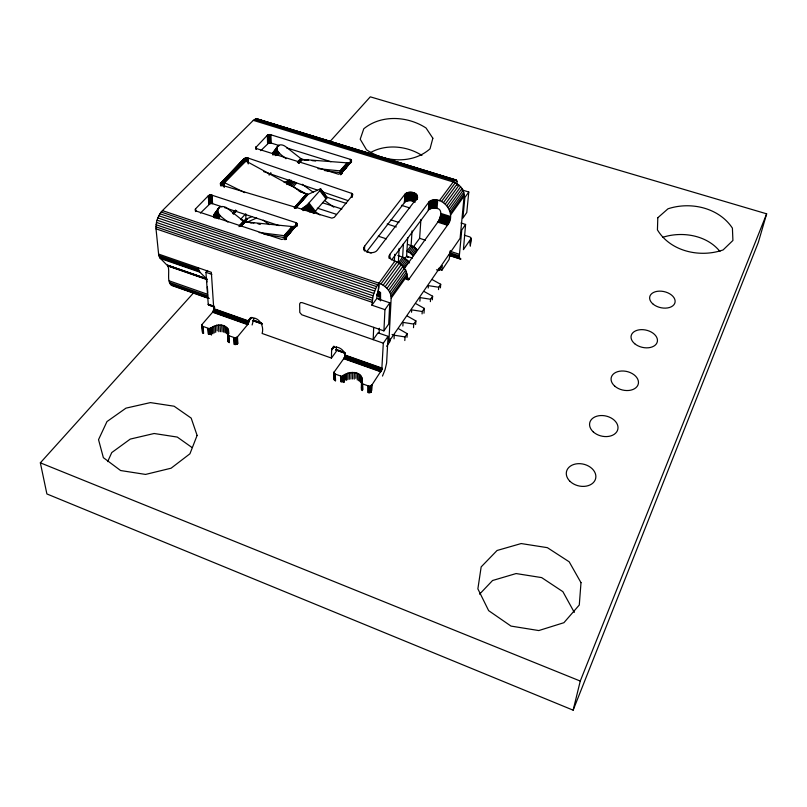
<?xml version="1.0" encoding="UTF-8"?>
<svg xmlns="http://www.w3.org/2000/svg" width="807" height="807" viewBox="0 0 807 807"><rect width="100%" height="100%" fill="white"/><g stroke="black" fill="none" stroke-linecap="round" stroke-linejoin="round"><path stroke-width="1.21" d="M350.995 159.635L351.499 161.39L341.139 173.444L338.506 174.231L257.12 148.76L255.799 147.499L267.359 135.253L270.063 134.537L350.339 159.352C352.558 160.764 350.228 163.569 348.069 162.923L341.27 171.084L341.27 173.535L341.169 171.044M320.621 188.798L319.834 190.704L306.993 205.149L313.429 213.522L327.057 197.544L320.621 188.798L308.203 194.305L306.872 194.275L245.752 160.926C243.553 160.775 244.44 156.447 244.561 160.724M317.948 168.653L340.927 170.963L341.22 173.515L341.23 171.064L348.069 162.923L301.889 159.393L285.769 146.743C283.63 144.998 279.989 143.817 277.749 146.027C274.289 151.545 283.166 155.781 285.96 158.737M341.522 173.687L341.543 171.245L348.473 162.923L341.381 171.155L341.351 173.586L341.381 171.155L348.069 162.923L340.927 170.963L340.806 174.383M340.746 174.362L340.776 170.933L340.635 174.726M341.139 173.485L341.512 171.225L348.523 162.913M341.27 171.084L341.734 173.868L341.754 171.447L349.724 162.732L341.734 172.759L350.712 162.257M417.461 196.192L416.906 198.098L377.182 250.281C373.913 254.79 361.778 252.742 364.623 246.155L404.872 194.316C408.645 190.139 419.489 192.217 417.29 199.248M457.206 185.519L457.004 181.252L456.147 180.001L256.444 118.69L253.317 120.354L162.419 210.597C157.96 215.469 155.63 222.268 156.013 228.835L158.606 254.094L211.343 272.312L213.805 309.434L212.604 312.218L201.952 324.545L202.113 326.068L209.104 328.62L216.79 325.221L221.643 325.09L224.578 325.927L228.26 329.317L227.967 335.379L235.099 337.891L237.47 336.882L247.608 324.626C249.625 322.578 247.85 318.16 251.613 317.807C259.582 317.433 264.333 326.21 262.114 333.462L331.425 358.076L331.627 349.441L333.775 346.173M334.118 379.623L334.259 371.916L343.721 358.681C348.674 352.235 337.084 343.5 331.909 348.715M334.269 379.946L334.259 371.916M334.36 377.172L334.441 371.593M334.502 380.248L334.169 372.249M324.394 170.509L340.554 172.789L340.574 170.892L347.484 162.883M334.794 380.521L334.602 373.55M335.157 380.743L334.895 373.823M335.571 380.924L335.258 374.055M336.388 346.909L336.317 351.368L331.425 358.076M224.205 187.174L224.154 182.483L245.752 160.926L224.588 182.695L224.195 186.659L223.65 182.301L244.642 160.25L220.866 182.907L221.007 185.116L220.987 182.796L244.481 158.707L221.713 182.382L221.864 185.721M340.604 381.62L340.715 376.042L335.672 374.236M341.018 381.741L340.715 376.042M341.462 381.812L341.129 376.163M341.906 381.832L342.017 376.254C348.079 370.968 363.039 370.191 362.151 381.489M342.36 381.802L342.471 376.223M342.793 381.721L342.904 376.143M343.197 381.59L343.318 376.012M343.55 382.528L343.691 375.83M343.873 382.306L344.014 375.618M344.145 382.054L344.286 375.366M345.184 380.016L345.315 374.438M350.258 162.923L350.339 159.352M350.601 163.054L350.682 159.483M351.206 162.207L351.257 159.816M346.385 380.349L346.536 373.651M351.418 162.409L351.469 160.028M351.479 196.948L351.57 193.337L247.295 157.779L244.713 158.465L220.281 183.814L221.542 185.116L331.869 218.132L334.29 217.345L352.588 195.264L352.77 194.305L351.57 193.337M351.822 197.09L351.913 193.468M347.777 379.724L347.938 373.036M352.124 197.261L352.215 193.65M352.397 196.252L352.457 193.851M349.31 379.28L349.471 372.592M350.914 379.028L351.095 372.34M352.568 378.967L352.76 372.289M354.212 379.119L354.404 372.43M355.837 378.352L355.998 372.784M357.289 379.996L357.501 373.308M358.631 380.702L358.843 374.014M363.886 250.059L363.967 247.618M359.791 381.56L360.003 374.872M364.118 249.313L364.199 246.861M364.461 251.048L364.623 246.155M360.729 382.538L360.951 375.85M361.344 388.106L361.647 376.93M361.405 389.539L362.222 379.26M361.576 389.842L361.667 381.59M361.889 383.648L362.081 378.08M361.859 389.004L361.808 383.154M362.111 390.366L362.05 383.426M362.454 390.578L362.343 383.678M362.888 389.63L362.686 383.89M367.921 392.575L368.184 385.887L363.079 384.051M368.375 392.696L368.184 385.887M371.926 305.197L376.839 298.439L389.791 302.827L384.949 309.636L371.926 305.197L373.086 295.755L376.526 286.596L394.946 261.054L399.273 263.132L404.509 267.571L408.796 261.639L404.055 257.655L397.841 255.516M368.849 392.767L368.638 386.018M369.334 392.787L369.606 386.099L371.906 385.01L381.772 369.808L383.315 343.177L388.066 336.327L377.979 332.837L373.177 339.656L373.691 327.349M369.818 392.737L370.08 386.049M370.272 392.626L370.544 385.938M370.695 392.464L370.968 385.776M371.069 392.242L371.341 385.564M371.381 391.99L371.664 385.302M371.674 390.578L371.906 385.01M376.839 298.439C376.526 293.072 380.158 288.654 378.735 283.065C385.09 285.325 391.133 291.045 391.173 298.176L388.903 341.664L460.111 238.307L464.136 196.061C464.499 189.504 459.133 183.875 453.171 181.979L253.317 120.354M379.441 300.022C377.383 297.067 383.567 291.751 378.281 291.7L378.654 283.086L162.419 210.597M379.098 333.21L379.32 328.237M380.561 300.9L380.541 293.506M383.315 343.177L301.788 314.78L299.78 312.44L299.659 303.856L300.527 302.575L302.111 302.635L383.92 330.88L384.949 309.636M389.065 258.341L389.811 254.427L428.991 201.901C441.923 193.418 457.458 213.643 447.441 225.244L408.645 279.615L407.132 279.343L406.98 274.037L405.679 270.052L401.24 264.595L385.161 286.697M389.277 257.584L389.398 255.143M389.63 258.089L389.811 254.427M388.066 336.327L386.603 363.089L385.1 369.535L382.488 376.072M389.791 302.827L388.702 324.041L383.92 330.88M390.114 339.001L389.983 341.472L386.664 346.294M394.33 261.639L394.724 254.306M394.058 338.829L394.26 335.218L392.061 334.451M405.427 258.432L401.119 264.343L398.315 262.991L399.132 248.364M460.999 259.007L459.607 258.109L459.334 255.839L461.755 229.995L465.599 224.447L460.979 222.994M366.61 251.764L404.388 202.718L404.872 194.316M404.388 202.718L405.407 193.771M404.912 202.164L405.588 201.679L406.082 193.276M403.419 243.694L402.632 257.08L398.315 262.991M405.588 201.679L406.395 201.266L406.889 192.873M406.395 201.266L407.313 200.953L407.807 192.56M407.313 200.953L408.302 200.741L408.806 192.348M408.302 200.741L409.351 200.63L409.865 192.237M404.468 259.118L406.607 256.192L407.717 237.883M409.351 200.63L410.43 200.62L410.945 192.227M402.864 326.008L403.086 322.397L413.739 324.081L415.887 320.914L407.424 316.092M415.222 202.133L411.509 200.731L412.024 192.338M412.548 200.933L413.073 192.55M404.811 340.544L405.033 336.923L407.232 333.684L398.698 328.772M413.537 201.246L414.072 192.863M412.054 230.923L411.126 245.469L406.91 251.249L409.684 252.581L413.033 255.779L417.219 249.978L413.89 246.791L407.575 244.319M414.435 201.649L414.969 193.256M415.302 200.933L415.766 193.741M407 337.306L407.232 333.684M416.039 200.287L416.422 194.295M416.624 199.692L416.937 194.891M417.048 199.127L417.28 195.536M411.55 312.259L411.711 309.858L422.253 311.522L424.351 308.425L415.948 303.704M413.497 327.682L413.739 324.081M413.013 247.386L419.62 238.327L420.911 219.464M415.635 324.515L415.887 320.914M419.882 301.203L420.144 297.612L430.565 299.246L432.623 296.219L424.29 291.589M391.637 259.935L428.376 210.304L428.991 201.901M428.376 210.304L429.485 201.367M428.87 209.759L429.495 209.285L430.111 200.893M422.071 313.923L422.253 311.522M429.495 209.285L430.232 208.882L430.857 200.489M430.232 208.882L431.079 208.569L431.715 200.166M423.988 313.217L424.351 308.425M431.079 208.569L432.007 208.337L432.643 199.944M432.007 208.337L432.996 208.196L433.631 199.803M432.996 208.196L434.015 208.166L434.66 199.763M428.204 288.018L428.386 285.638L438.705 287.242L440.703 284.276L432.441 279.747M403.853 269.155L437.787 222.167C440.824 217.809 443.729 207.803 435.044 208.226L435.699 199.833M436.062 208.377L436.718 199.985M437.031 208.63L437.697 200.247M430.383 301.636L430.565 299.246M432.33 299.8L432.623 296.219M436.486 269.8L438.786 270.557L438.988 268.126M438.504 289.622L438.705 287.242M440.4 287.857L440.703 284.276M438.272 269.114L441.843 270.284L442.246 265.523L438.786 270.557M284.861 239.649L284.861 235.765L284.962 239.286L285.022 235.795L292.689 226.606L296.24 225.657M450.346 250.806L449.156 259.39L441.843 270.284M465.599 224.447L463.42 249.656L471.147 238.398L470.017 236.976L464.318 235.22M468.786 192.016L466.769 212.534L462.905 218.061L464.872 197.493L468.786 192.016L461.685 189.816M470.088 242.766L470.31 240.607M470.199 244.077L470.531 240.849M470.299 245.378L470.965 238.912M470.31 246.216L471.127 238.136M296.008 225.889L285.759 237.853L294.908 226.434L285.658 236.138L285.678 238.6L285.658 236.138L293.566 226.646L285.486 236.027L285.537 238.509L285.486 236.027L293.143 226.646L285.022 235.795L285.143 239.568M276.932 149.033L272.685 154.914L273.059 152.533L277.85 145.926M227.877 222.066C224.719 218.848 214.662 214.077 218.758 207.913C221.148 205.482 225.173 206.481 227.554 208.418L243.805 221.38L253.923 223.095M217.739 211.263L213.562 217.174L214.047 214.531L218.758 207.913M253.902 318.472L252.127 324.979M350.087 162.611L341.734 172.759L350.42 162.459L341.734 172.759L341.754 171.447M193.922 292.467L40.35 462.835L46.887 493.945L573.141 710.17L580.263 681.058L766.65 213.825L370.282 96.83L329.781 141.77M766.65 213.825L758.318 242.423L573.141 710.17M107.664 461.614L111.759 452.566L130.27 439.089L154.127 433.5L177.288 437.071L192.026 447.532M195.314 209.144L195.274 210.284L196.454 211.141L281.744 239.487L285.083 238.63L297.218 224.124L295.765 222.591L211.232 194.961L208.287 195.798L195.526 208.872L195.496 211.595M213.704 215.338L218.858 207.803M214.047 214.531L219.544 207.238M213.532 216.226L217.719 210.314M214.47 217.174L217.961 212.241M214.864 218.152L218.354 213.23M216.125 218.122L218.919 214.188M217.547 218.031L219.645 215.086M218.394 218.838L220.503 215.893M391.072 296.25L406.98 274.037M450.558 213.179L464.136 194.215M391.173 298.176L407.061 275.944M450.578 215.045L464.136 196.061M390.588 294.252L406.516 272.05M450.165 211.242L463.763 192.298M272.756 153.249L278.445 145.431M272.635 154.056L276.882 148.165M389.72 292.235L405.679 270.052M449.408 209.306L463.036 190.381M273.613 154.833L277.154 149.931M274.703 154.752L277.537 150.828M388.5 290.268L404.499 268.106M448.329 207.429L461.977 188.525M275.248 155.63L278.082 151.716M276.64 155.489L278.768 152.553M386.957 288.402L403.006 266.27M446.937 205.664L460.626 186.79M403.54 266.371L407.828 260.449M412.074 254.588L416.271 248.798M278.143 155.277L279.565 153.32M409.684 252.581L413.89 246.791M445.293 204.07L459.012 185.217M402.4 265.291L406.698 259.37M410.945 253.509L415.151 247.729M378.362 291.68L379.633 292.406M383.143 285.214L399.273 263.132M443.436 202.688L457.196 183.865M399.737 263.566L404.055 257.655M408.322 251.814L412.538 246.034M380.975 283.983L397.145 261.942M441.429 201.579L455.229 182.775M439.341 200.761L453.998 180.909L456.147 180.001M331.627 349.441L333.735 346.566M331.516 350.258L334.33 346.435M273.059 152.533L274.935 150.97M295.715 226.091L285.759 237.853L294.908 226.434L285.87 236.36L285.9 238.811M341.936 172.416L349.724 162.732L341.543 171.245L341.543 173.697M286.001 237.46L294.908 226.434L286.011 236.612L286.011 238.973L285.971 236.552L285.022 235.795L259.148 232.517M286.092 237.147L294.908 226.434L286.011 236.612L286.041 239.033L286.011 236.612M285.759 237.853L295.312 226.293M249.131 319.481L250.654 317.655M248.909 320.218L251.179 317.474M251.885 317.383L248.859 321.045L213.845 308.667M285.375 235.947L285.456 238.458L285.335 235.926L293.143 226.646L285.335 235.926L285.416 238.438L285.264 235.896L285.335 238.398M341.986 171.901L349.724 162.732L341.906 171.669M293.627 226.636L285.617 236.108L285.688 238.61L285.617 236.108L294.051 226.606M298.257 161.43L300.749 158.898M284.689 237.661L284.649 235.715L292.689 226.606L292.013 226.525L284.145 235.644L284.689 237.661L263.758 234.171M347 162.832L340.09 170.832L340.554 172.789M284.649 235.715L292.527 226.585M298.277 161.45L300.597 158.787L297.369 162.227M294.999 208.024L307.013 194.316L294.686 207.944M295.362 208.075L307.225 194.366M295.715 208.075L307.689 194.406L295.574 208.095M299.397 191.088L306.307 194.013L294.242 207.772L306.66 194.194L294.616 207.924M308.203 194.305L295.796 208.075M340.574 170.892L347.646 162.893L340.927 170.963L340.917 174.635L340.978 170.973L341.008 173.444M348.927 162.883L341.543 171.245L349.32 162.822M298.267 162.772L301.394 159.241L297.813 162.54M295.433 208.085L307.689 194.406M291.418 181.03L288.2 184.591L293.334 186.659L296.532 183.098M294.424 207.853L306.66 194.194M298.308 162.782L301.465 159.272M292.094 185.872L295.301 182.301M289.491 184.813L292.709 181.262M290.802 185.247L294.01 181.686M298.489 161.602L300.87 158.969L298.479 161.582M286.969 184.561L290.994 180.122M286.414 183.36L289.632 179.81L284.145 182.594M209.749 304.612L208.65 305.107L208.246 304.219L205.936 272.302L207.601 270.456M286.626 183.855L289.854 180.304M238.973 226.666L243.805 221.38M244.057 221.411L246.286 218.979L251.885 216.68M240.153 226L244.198 221.592M244.38 221.451L246.609 219.02M244.682 221.451L246.912 219.02M244.975 221.4L247.194 218.969M245.227 221.3L247.456 218.868M298.721 162.903L301.959 159.403L298.57 162.863M241.142 226.303L245.197 221.864L292.013 226.525M305.914 160.19L302.232 159.443L299.024 162.953L302.232 159.443L308.345 160.159M239.397 225.506L243.411 221.118M244.471 220.513L245.953 218.889L245.742 213.754M240.557 226.172L244.612 221.743M244.985 214.561L240.496 219.443L251.179 222.984M294.484 226.535L285.658 236.138L285.739 238.65M240.869 226.253L244.975 221.834M233.082 212.866L235.634 210.133M232.618 213.401L235.513 210.385M233.173 213.209L235.442 210.667M268.973 174.867L270.678 173.041M233.727 212.806L235.432 210.98M233.495 213.199L235.2 211.373M269.296 174.847L271.001 173.021M233.838 213.24L235.543 211.414M233.344 214.248L236.754 210.587M241.021 226.283L245.197 221.864L247.638 222.409M479.59 594.154L492.563 580.505L516.097 573.555L541.648 577.6L562.883 591.662L574.312 612.412M222.228 185.6L221.713 182.382L244.642 160.25L223.267 182.221L223.65 185.499L223.65 182.301L244.763 160.361M222.288 185.59C220.553 179.911 225.708 182.261 224.195 186.659L224.003 182.422L245.025 160.543L223.65 182.301L223.993 186.629M240.97 226.263L245.197 221.864M244.501 160.119L221.713 182.382L244.269 158.989L244.37 161.168L244.4 158.787L244.521 160.764M298.872 162.923L302.232 159.443M200.408 213.088L210.123 203.636L212.191 203.566L222.096 206.814M260.722 150.687L268.731 142.97L270.668 142.92L279.424 145.623M221.451 184.783L221.35 182.543L244.481 158.707L221.088 182.715L221.239 184.914L221.088 182.715M244.481 158.707L221.39 182.523L221.643 185.822L221.35 182.543M222.55 185.529L222.46 182.211L244.642 160.25L223.216 182.221L223.478 185.489M244.329 159.897L221.713 182.382L244.168 159.453M224.255 184.369L224.003 182.422L245.328 160.704M221.713 182.382L244.218 159.675M223.004 185.479L222.843 182.19L244.642 160.25M223.65 182.301L245.752 160.926M303.129 210.647L301.697 208.791L306.993 205.149M370.887 152.362C386.392 143.817 407.152 145.936 421.92 155.448M215.358 213.159L217.103 212.483M246.7 222.369L256.687 218.001M258.502 223.67L260.631 223.922M662.658 237.339C682.016 231.034 706.811 235.059 719.935 251.451M173.606 285.577C165.334 284.76 170.489 270.829 167.816 265.977L159.715 257.695L158.606 254.094M434.015 208.166L435.044 208.226M410.43 200.62L411.509 200.731M312.006 160.593L315.678 161.027M257.655 223.62L260.157 223.963M394.26 335.218L405.033 336.923M256.444 118.69L455.521 179.931M456.641 180.445L258.149 119.386L258.805 120.253M255.446 118.891L454.805 180.233M453.403 180.143L457.004 181.252M254.397 119.446L453.998 180.909M286.616 147.873L330.971 161.713M440.793 213.401L450.457 216.458M440.703 214.259L450.356 217.305M440.541 215.187L450.185 218.233M440.329 216.145L449.973 219.201M440.057 217.133L449.701 220.19M401.462 205.311L409.825 207.964M439.744 218.112L449.388 221.168M439.391 219.07L449.035 222.127M439.008 219.978L448.652 223.035M438.605 220.805L448.258 223.872M438.191 221.542L447.845 224.608M437.787 222.167L447.441 225.244M326.169 196.958L346.475 203.465M390.87 219.867L398.89 222.439M322.689 202.819L341.896 209.003M387.189 224.003L396.328 226.938M419.62 238.327L425.4 240.193M317.302 208.145L336.348 214.299M450.034 251.249L459.425 254.286M449.953 252.803L459.334 255.839M450.034 254.094L459.395 257.13M450.245 255.083L459.607 258.109M449.438 255.355L459.95 258.765M448.763 255.284L460.424 259.067M378.291 236.199L386.422 238.842M408.07 257.14L406.607 256.192L412.448 258.109M366.489 251.512L371.2 253.055M394.946 261.054L390.427 258.906L389.186 255.9M224.477 207.591L279.202 225.647M406.143 277.507L409.502 278.627M406.819 278.445L409.068 279.192M406.395 278.869L408.645 279.615M406.002 279.131L408.241 279.878M161.138 212.049L377.575 284.7M159.927 213.794L376.526 286.596M158.818 215.772L375.517 288.724M378.069 292.023L380.702 292.911M157.849 217.92L374.589 291.004M377.858 292.396L380.49 293.284M377.656 292.82L380.289 293.708M377.474 293.274L380.107 294.162M377.313 293.738L379.946 294.636M377.172 294.212L379.804 295.11M157.062 220.17L373.762 293.375M377.071 294.676L379.704 295.564M377 295.11L379.633 295.998M376.97 295.513L379.603 296.401M156.467 222.46L373.086 295.755M156.084 224.719L372.562 298.086M155.933 226.858L372.209 300.275M156.013 228.835L372.037 302.262M263.728 171.639L317.02 189.958M322.941 191.995L347.817 200.55M158.838 255.496L198.522 269.215L199.894 272.161L206.642 278.829L207.006 282.006M205.936 272.302L211.827 274.34M159.201 256.697L198.845 270.416M159.715 257.695L199.309 271.404M160.351 258.472L199.894 272.161M167.483 265.12L206.531 278.687M167.604 265.271L206.642 278.829M167.705 265.473L206.733 279.02M167.775 265.705L206.794 279.262M167.816 265.977L206.824 279.525M169.268 280.866L207.903 294.414M169.541 282.46L208.125 296.008M170.025 283.771L207.389 296.905M174.766 285.991L208.428 297.823M170.691 284.77L209.174 298.287M171.528 285.406L208.791 298.509M208.246 304.219L214.178 306.307M253.297 320.117L261.599 323.042M336.297 349.411L344.599 352.336M209.507 304.854L214.238 306.519M254.457 320.722L260.379 322.81M208.287 304.532L214.218 306.62M253.337 320.429L261.629 323.365M335.883 349.724L345.346 353.062M208.377 304.794L214.299 306.882M252.843 320.591L262.315 323.93M335.692 349.845L345.164 353.184M208.499 304.985L214.763 307.245M252.47 320.581L262.114 323.97M336.448 350.157L344.993 353.234M344.982 355.019L382.104 368.143M213.845 309.031L248.849 321.408M344.952 355.393L382.074 368.506M213.805 309.434L248.808 321.811M344.892 355.796L382.004 368.92M213.724 309.868L248.717 322.245M344.801 356.23L381.903 369.354M213.613 310.302L248.596 322.689M344.67 356.684L381.772 369.808M213.462 310.745L248.445 323.123M344.518 357.128L381.62 370.262M213.27 311.159L248.263 323.557M344.337 357.572L381.439 370.706M213.068 311.563L248.062 323.95M344.135 357.985L381.247 371.129M212.846 311.916L247.84 324.313M343.933 358.358L381.045 371.502M212.604 312.218L247.608 324.626M343.721 358.681L380.833 371.835M406.607 256.192L407.949 257.019M40.35 462.835L580.263 681.058M299.387 191.188L306.307 194.013M224.003 182.422L244.803 192.641M293.334 186.659L300.396 191.784M314.801 211.232L319.875 214.904M263.223 220.22L269.316 224.618M302.211 184.268L313.398 192.379M324.596 200.499L333.755 207.147M306.125 205.866L311.129 212.382M305.217 206.562L309.505 212.15M304.289 207.228L307.154 210.95M303.382 207.823L305.53 210.617M302.504 208.357L303.936 210.213M309.091 203.092L315.517 211.464M308.496 203.737L314.922 212.11M307.79 204.433L314.226 212.806M320.601 189.655L326.906 197.937M320.288 190.139L326.593 198.431M319.834 190.704L326.149 198.996M320.318 188.747L327.057 197.544M408.796 261.639L409.553 262.9M198.33 267.823L198.522 269.215M222.076 182.281L222.46 185.549M222.944 185.489L222.571 182.211L222.762 185.499M222.843 182.19L223.186 185.479M222.46 182.211L222.732 185.499M203.092 326.714L203.606 333.432M202.708 326.542L203.223 333.261M202.375 326.331L202.9 333.049M201.952 324.545L202.628 332.797M201.821 324.858L202.436 332.514M195.526 208.872L195.718 211.323M208.236 328.53L208.65 334.128M207.843 328.409L208.256 334.017M207.369 286.969L207.813 293.173M210.395 328.399L210.798 333.997M209.981 328.52L210.385 334.118M209.548 328.59L209.951 334.189M209.104 328.62L209.507 334.219M208.66 328.6L209.074 334.199M212.513 326.936L212.987 333.654M211.414 327.793L211.817 333.402M211.121 328.035L211.605 334.754M210.778 328.227L211.263 334.955M215.237 325.635L215.701 332.343M213.805 326.21L214.269 332.928M208.831 195.395L209.406 203.929M208.529 195.587L209.104 204.121M208.287 195.798L208.862 204.342M216.79 325.221L217.164 330.82M220.039 324.949L220.472 331.667M211.232 194.961L211.787 203.505M210.809 194.941L211.363 203.475M210.375 194.951L210.94 203.495M209.961 195.012L210.526 203.546M218.404 324.989L218.848 331.707M209.558 195.102L210.123 203.636M209.174 195.233L209.749 203.768M221.643 325.09L222.066 331.808M212.019 195.133L212.574 203.667M211.636 195.032L212.191 203.566M224.578 325.927L224.992 332.635M223.166 325.423L223.589 332.131M227.796 333.664L227.998 337.023M227.645 333.947L228.179 341.835M227.574 334.249L227.967 341.26M226.868 327.39L227.281 334.098M225.819 326.583L226.232 333.301M220.614 183.159L220.765 185.59M220.452 183.371L220.593 185.802M228.563 330.386L228.764 333.745M228.916 335.964L229.319 342.682M228.26 329.317L228.532 333.795M228.552 335.813L228.956 342.531M227.695 328.308L228.028 333.896M228.24 335.611L228.573 341.21M227.967 335.379L228.381 342.097M235.099 337.891L235.462 344.609M234.615 337.881L234.998 344.599M234.161 337.81L234.534 344.528M233.727 337.689L234.101 344.407M244.279 161.4L244.188 159.211L244.269 161.481M237.47 336.882L237.833 343.6M237.197 337.165L237.561 343.873M236.855 337.397L237.218 344.115M236.461 337.598L236.834 344.317M236.037 337.75L236.401 344.468M235.573 337.851L235.937 344.569M285.234 239.134L285.073 235.826L285.174 239.578M246.539 157.758L246.69 161.36M246.175 157.799L246.327 161.4M245.822 157.879L245.974 161.481M245.489 157.98L245.641 161.582M245.187 158.122L245.288 160.522M244.925 158.273L245.035 160.684M244.713 158.465L244.824 160.865M247.981 157.94L248.233 163.942M247.648 157.839L247.85 162.651M247.295 157.779L247.487 162.58M246.922 157.748L247.073 161.36M256.132 146.763L256.212 149.154M255.95 146.995L256.031 149.386M244.269 158.989L244.339 161.229M267.571 135.072L267.813 143.394M267.359 135.253L267.591 143.585M270.063 134.537L270.284 142.859M269.659 134.507L269.891 142.829M269.266 134.517L269.498 142.839M268.872 134.567L269.104 142.889M268.499 134.648L268.731 142.97M268.156 134.759L268.388 143.081M267.843 134.9L268.075 143.222M285.87 236.36L285.93 238.842M270.809 134.688L271.031 143.01M270.446 134.598L270.668 142.92M295.765 222.591L295.806 226.263M297.097 223.6L297.127 226.041M296.946 223.347L296.966 225.789M296.724 223.125L296.754 225.567M296.451 222.914L296.492 226.575M296.129 222.742L296.169 226.404M341.512 171.225L341.502 173.666L341.512 171.225M657.806 217.739L657.433 229.894C670.556 251.613 700.123 258.008 723.112 249.928L732.917 240.466L732.413 228.139C718.825 207.601 690.6 201.336 667.994 208.801L657.806 217.739M581 582.674L579.285 605.008L563.911 622.701L538.783 630.56L511.013 626.091L488.649 610.647L477.875 588.858L481.164 566.897L497.072 550.485L521.171 543.555L547.368 547.66L569.197 561.813L581 582.674M432.845 138.239L430.03 148.821C412.548 164.245 385.01 162.409 366.479 149.749L360.215 139.218L363.775 128.777C381.287 114.392 407.676 116.026 426.046 128L432.845 138.239M197.11 435.417L189.938 453.786L171.104 468.201L145.573 474.425L120.606 470.531L103.367 457.66L98.535 439.654L106.978 421.567L125.983 408.14L150.415 402.602L174.11 406.214L191.178 418.107L197.11 435.417M349.724 162.732L341.997 172.163L349.724 162.732M307.356 194.386L295.211 208.075L307.356 194.386M301.838 159.382L298.489 162.843L301.889 159.393M221.189 184.954L220.987 182.796L221.128 185.005M653.267 304.259A12.952 8.211 12.8 0 0 674.672 303.503A12.952 8.211 12.8 0 0 659.178 291.145A12.952 8.211 12.8 0 0 653.267 304.259M634.726 343.732A13.406 8.816 13 0 0 656.948 342.844A13.406 8.816 13 0 0 641.071 329.649A13.406 8.816 13 0 0 634.726 343.732M614.793 386.17A13.89 9.502 13.1 0 0 637.893 385.131A13.89 9.502 13.1 0 0 621.622 371.008A13.89 9.502 13.1 0 0 614.793 386.17M593.306 431.916A14.415 10.269 13.3 0 0 617.355 430.726A14.415 10.269 13.3 0 0 600.67 415.555A14.415 10.269 13.3 0 0 593.306 431.916M570.065 481.396A14.98 11.127 13.6 0 0 595.142 480.014A14.98 11.127 13.6 0 0 578.044 463.682A14.98 11.127 13.6 0 0 570.065 481.396"/></g></svg>
